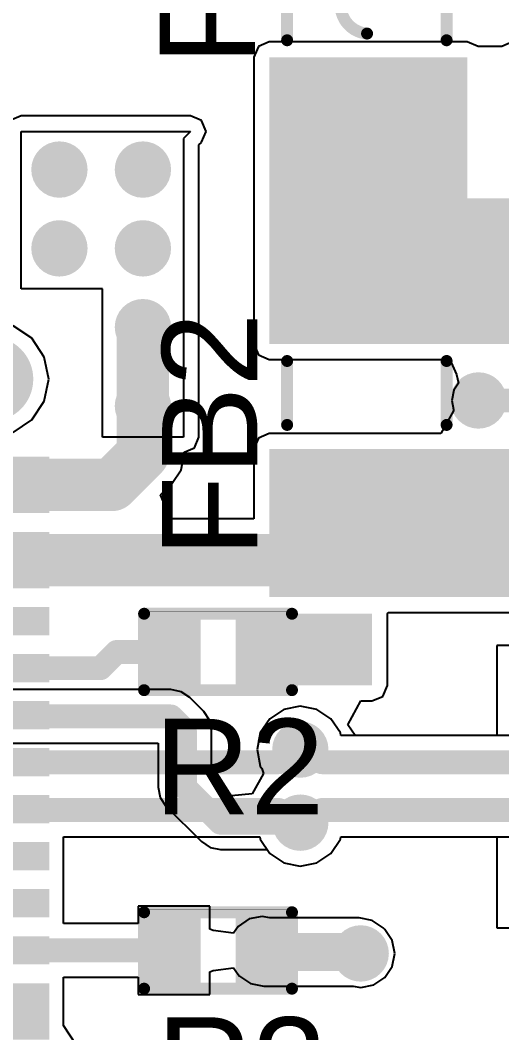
# Model space of a CAD drawing. Header units: millimetres. Extents: x -0.15 to 3.79, y -0.54 to 3.26.
# Drawn here: x 0.1036 to 0.3055, y 1.5125 to 1.9365 of the extents above; entities that cross this region are included whole.
import ezdxf

# ---------------------------------------------------------------- set-up
doc = ezdxf.new("R2010")
doc.units = ezdxf.units.MM
doc.header["$MEASUREMENT"] = 0
for name, color, linetype in [('BottomLayer', 5, 'Continuous'), ('BottomSolder', 6, 'Continuous'), ('MultiLayer', 9, 'Continuous'), ('PadHoleLayer', 156, 'Continuous'), ('TopLayer', 1, 'Continuous'), ('TopOverlay', 2, 'Continuous'), ('TopPaste', 8, 'Continuous'), ('TopSolder', 216, 'Continuous'), ('ViaHoleLayer', 16, 'Continuous')]:
    doc.layers.add(name, color=color, linetype=linetype)
doc.styles.add('Arial', font='arial.ttf', dxfattribs={"height": 0.2})

# ---------------------------------------------------------------- blocks, each defined once
blk = doc.blocks.new('IND_1206_30')
at = {"layer": 'TopLayer'}
for points in [[(-0.0811, 0.03583), (-0.02598, 0.03583), (-0.02598, -0.03583), (-0.0811, -0.03583)], [(0.02598, 0.03583), (0.0811, 0.03583), (0.0811, -0.03583), (0.02598, -0.03583)]]:
    blk.add_hatch(color=1, dxfattribs=at).paths.add_polyline_path(points)
at = {"layer": 'TopPaste'}
for points in [[(-0.0811, 0.03583), (-0.02598, 0.03583), (-0.02598, -0.03583), (-0.0811, -0.03583)], [(0.02598, 0.03583), (0.0811, 0.03583), (0.0811, -0.03583), (0.02598, -0.03583)]]:
    blk.add_hatch(color=8, dxfattribs=at).paths.add_polyline_path(points)
at = {"layer": 'TopSolder'}
for points in [[(-0.0811, 0.03583), (-0.02598, 0.03583), (-0.02598, -0.03583), (-0.0811, -0.03583)], [(0.02598, 0.03583), (0.0811, 0.03583), (0.0811, -0.03583), (0.02598, -0.03583)]]:
    blk.add_hatch(color=216, dxfattribs=at).paths.add_polyline_path(points)
at = {"layer": 'TopOverlay', "const_width": 0.005}
for points in [[(-0.01339, 0.03343), (0.01339, 0.03343)], [(-0.01339, -0.03343), (0.01339, -0.03343)]]:
    blk.add_lwpolyline(points, dxfattribs=at)
at = {"layer": 'TopOverlay', "const_width": 0.0025}
for points in [[(-0.01464, 0.03343, 1), (-0.01214, 0.03343, 1)], [(0.01214, 0.03343, 1), (0.01464, 0.03343, 1)], [(-0.01464, -0.03343, 1), (-0.01214, -0.03343, 1)], [(0.01214, -0.03343, 1), (0.01464, -0.03343, 1)]]:
    blk.add_lwpolyline(points, format="xyb", close=True, dxfattribs=at)
blk = doc.blocks.new('TYPE_C_31_M_12__31')
at = {"layer": 'BottomLayer'}
h = blk.add_hatch(color=5, dxfattribs=at)
edge = h.paths.add_edge_path()
edge.add_arc((-0.04429, -0.00079), 0.01772, 0, 180)
edge.add_line((-0.06201, -0.00079), (-0.06201, -0.04409))
edge.add_arc((-0.04429, -0.04409), 0.01772, 180, 360)
edge.add_line((-0.02657, -0.04409), (-0.02657, -0.00079))
h = blk.add_hatch(color=5, dxfattribs=at)
edge = h.paths.add_edge_path()
edge.add_arc((0.29626, -0.04409), 0.01772, 180, 360)
edge.add_line((0.31398, -0.04409), (0.31398, -0.00079))
edge.add_arc((0.29626, -0.00079), 0.01772, 0, 180)
edge.add_line((0.27854, -0.00079), (0.27854, -0.04409))
h = blk.add_hatch(color=5, dxfattribs=at)
edge = h.paths.add_edge_path()
edge.add_arc((-0.04429, -0.20276), 0.01772, 180, 360)
edge.add_line((-0.02657, -0.20276), (-0.02657, -0.17126))
edge.add_arc((-0.04429, -0.17126), 0.01772, 0, 180)
edge.add_line((-0.06201, -0.17126), (-0.06201, -0.20276))
h = blk.add_hatch(color=5, dxfattribs=at)
edge = h.paths.add_edge_path()
edge.add_arc((0.29626, -0.20276), 0.01772, 180, 360)
edge.add_line((0.31398, -0.20276), (0.31398, -0.17126))
edge.add_arc((0.29626, -0.17126), 0.01772, 0, 180)
edge.add_line((0.27854, -0.17126), (0.27854, -0.20276))
at = {"layer": 'BottomSolder'}
h = blk.add_hatch(color=6, dxfattribs=at)
edge = h.paths.add_edge_path()
edge.add_arc((-0.02264, -0.02244), 0.01181, 270, 450)
edge.add_line((-0.02264, -0.01063), (-0.06594, -0.01063))
edge.add_arc((-0.06594, -0.02244), 0.01181, 90, 270)
edge.add_line((-0.06594, -0.03425), (-0.02264, -0.03425))
h = blk.add_hatch(color=6, dxfattribs=at)
edge = h.paths.add_edge_path()
edge.add_arc((0.27461, -0.02244), 0.01181, 90, 270)
edge.add_line((0.27461, -0.03425), (0.31791, -0.03425))
edge.add_arc((0.31791, -0.02244), 0.01181, 270, 450)
edge.add_line((0.31791, -0.01063), (0.27461, -0.01063))
h = blk.add_hatch(color=6, dxfattribs=at)
edge = h.paths.add_edge_path()
edge.add_arc((0.0122, -0.04213), 0.0122, 0, 360)
h = blk.add_hatch(color=6, dxfattribs=at)
edge = h.paths.add_edge_path()
edge.add_arc((0.23976, -0.04213), 0.0122, 0, 360)
h = blk.add_hatch(color=6, dxfattribs=at)
edge = h.paths.add_edge_path()
edge.add_arc((-0.06004, -0.18701), 0.01181, 90, 270)
edge.add_line((-0.06004, -0.19882), (-0.02854, -0.19882))
edge.add_arc((-0.02854, -0.18701), 0.01181, 270, 450)
edge.add_line((-0.02854, -0.1752), (-0.06004, -0.1752))
h = blk.add_hatch(color=6, dxfattribs=at)
edge = h.paths.add_edge_path()
edge.add_arc((0.28051, -0.18701), 0.01181, 90, 270)
edge.add_line((0.28051, -0.19882), (0.31201, -0.19882))
edge.add_arc((0.31201, -0.18701), 0.01181, 270, 450)
edge.add_line((0.31201, -0.1752), (0.28051, -0.1752))
at = {"layer": 'MultiLayer'}
h = blk.add_hatch(color=9, dxfattribs=at)
edge = h.paths.add_edge_path()
edge.add_arc((-0.04429, -0.00079), 0.01772, 0, 180)
edge.add_line((-0.06201, -0.00079), (-0.06201, -0.04409))
edge.add_arc((-0.04429, -0.04409), 0.01772, 180, 360)
edge.add_line((-0.02657, -0.04409), (-0.02657, -0.00079))
h = blk.add_hatch(color=9, dxfattribs=at)
edge = h.paths.add_edge_path()
edge.add_arc((0.29626, -0.04409), 0.01772, 180, 360)
edge.add_line((0.31398, -0.04409), (0.31398, -0.00079))
edge.add_arc((0.29626, -0.00079), 0.01772, 0, 180)
edge.add_line((0.27854, -0.00079), (0.27854, -0.04409))
h = blk.add_hatch(color=9, dxfattribs=at)
edge = h.paths.add_edge_path()
edge.add_arc((-0.04429, -0.20276), 0.01772, 180, 360)
edge.add_line((-0.02657, -0.20276), (-0.02657, -0.17126))
edge.add_arc((-0.04429, -0.17126), 0.01772, 0, 180)
edge.add_line((-0.06201, -0.17126), (-0.06201, -0.20276))
h = blk.add_hatch(color=9, dxfattribs=at)
edge = h.paths.add_edge_path()
edge.add_arc((0.29626, -0.20276), 0.01772, 180, 360)
edge.add_line((0.31398, -0.20276), (0.31398, -0.17126))
edge.add_arc((0.29626, -0.17126), 0.01772, 0, 180)
edge.add_line((0.27854, -0.17126), (0.27854, -0.20276))
at = {"layer": 'PadHoleLayer'}
h = blk.add_hatch(color=156, dxfattribs=at)
edge = h.paths.add_edge_path()
edge.add_arc((-0.04429, -0.04409), 0.01181, 180, 360)
edge.add_line((-0.03248, -0.04409), (-0.03248, -0.00079))
edge.add_arc((-0.04429, -0.00079), 0.01181, 0, 180)
edge.add_line((-0.0561, -0.00079), (-0.0561, -0.04409))
h = blk.add_hatch(color=156, dxfattribs=at)
edge = h.paths.add_edge_path()
edge.add_arc((0.29626, -0.04409), 0.01181, 180, 360)
edge.add_line((0.30807, -0.04409), (0.30807, -0.00079))
edge.add_arc((0.29626, -0.00079), 0.01181, 0, 180)
edge.add_line((0.28445, -0.00079), (0.28445, -0.04409))
h = blk.add_hatch(color=156, dxfattribs=at)
edge = h.paths.add_edge_path()
edge.add_arc((0.0122, -0.04213), 0.0122, 0, 360)
h = blk.add_hatch(color=156, dxfattribs=at)
edge = h.paths.add_edge_path()
edge.add_arc((0.23976, -0.04213), 0.0122, 0, 360)
h = blk.add_hatch(color=156, dxfattribs=at)
edge = h.paths.add_edge_path()
edge.add_arc((-0.04429, -0.20276), 0.01181, 180, 360)
edge.add_line((-0.03248, -0.20276), (-0.03248, -0.17126))
edge.add_arc((-0.04429, -0.17126), 0.01181, 0, 180)
edge.add_line((-0.0561, -0.17126), (-0.0561, -0.20276))
h = blk.add_hatch(color=156, dxfattribs=at)
edge = h.paths.add_edge_path()
edge.add_arc((0.29626, -0.20276), 0.01181, 180, 360)
edge.add_line((0.30807, -0.20276), (0.30807, -0.17126))
edge.add_arc((0.29626, -0.17126), 0.01181, 0, 180)
edge.add_line((0.28445, -0.17126), (0.28445, -0.20276))
at = {"layer": 'TopLayer'}
for points in [[(-0.01181, 0.02362), (0.01181, 0.02362), (0.01181, -0.02362), (-0.01181, -0.02362)], [(0.01969, 0.02362), (0.04331, 0.02362), (0.04331, -0.02362), (0.01969, -0.02362)], [(0.05118, 0.02362), (0.06299, 0.02362), (0.06299, -0.02362), (0.05118, -0.02362)], [(0.07087, 0.02362), (0.08268, 0.02362), (0.08268, -0.02362), (0.07087, -0.02362)], [(0.09055, 0.02362), (0.10236, 0.02362), (0.10236, -0.02362), (0.09055, -0.02362)], [(0.11024, 0.02362), (0.12205, 0.02362), (0.12205, -0.02362), (0.11024, -0.02362)], [(0.14173, -0.02362), (0.12992, -0.02362), (0.12992, 0.02362), (0.14173, 0.02362)], [(0.16142, -0.02362), (0.14961, -0.02362), (0.14961, 0.02362), (0.16142, 0.02362)], [(0.1811, -0.02362), (0.16929, -0.02362), (0.16929, 0.02362), (0.1811, 0.02362)], [(0.20079, -0.02362), (0.18898, -0.02362), (0.18898, 0.02362), (0.20079, 0.02362)], [(0.23228, -0.02362), (0.20866, -0.02362), (0.20866, 0.02362), (0.23228, 0.02362)], [(0.24016, 0.02362), (0.26378, 0.02362), (0.26378, -0.02362), (0.24016, -0.02362)]]:
    blk.add_hatch(color=1, dxfattribs=at).paths.add_polyline_path(points)
h = blk.add_hatch(color=1, dxfattribs=at)
edge = h.paths.add_edge_path()
edge.add_arc((-0.04429, -0.00079), 0.01772, 0, 180)
edge.add_line((-0.06201, -0.00079), (-0.06201, -0.04409))
edge.add_arc((-0.04429, -0.04409), 0.01772, 180, 360)
edge.add_line((-0.02657, -0.04409), (-0.02657, -0.00079))
h = blk.add_hatch(color=1, dxfattribs=at)
edge = h.paths.add_edge_path()
edge.add_arc((0.29626, -0.04409), 0.01772, 180, 360)
edge.add_line((0.31398, -0.04409), (0.31398, -0.00079))
edge.add_arc((0.29626, -0.00079), 0.01772, 0, 180)
edge.add_line((0.27854, -0.00079), (0.27854, -0.04409))
h = blk.add_hatch(color=1, dxfattribs=at)
edge = h.paths.add_edge_path()
edge.add_arc((-0.04429, -0.20276), 0.01772, 180, 360)
edge.add_line((-0.02657, -0.20276), (-0.02657, -0.17126))
edge.add_arc((-0.04429, -0.17126), 0.01772, 0, 180)
edge.add_line((-0.06201, -0.17126), (-0.06201, -0.20276))
h = blk.add_hatch(color=1, dxfattribs=at)
edge = h.paths.add_edge_path()
edge.add_arc((0.29626, -0.20276), 0.01772, 180, 360)
edge.add_line((0.31398, -0.20276), (0.31398, -0.17126))
edge.add_arc((0.29626, -0.17126), 0.01772, 0, 180)
edge.add_line((0.27854, -0.17126), (0.27854, -0.20276))
at = {"layer": 'TopPaste'}
for points in [[(-0.01181, 0.02362), (0.01181, 0.02362), (0.01181, -0.02362), (-0.01181, -0.02362)], [(0.01969, 0.02362), (0.04331, 0.02362), (0.04331, -0.02362), (0.01969, -0.02362)], [(0.05118, 0.02362), (0.06299, 0.02362), (0.06299, -0.02362), (0.05118, -0.02362)], [(0.07087, 0.02362), (0.08268, 0.02362), (0.08268, -0.02362), (0.07087, -0.02362)], [(0.09055, 0.02362), (0.10236, 0.02362), (0.10236, -0.02362), (0.09055, -0.02362)], [(0.11024, 0.02362), (0.12205, 0.02362), (0.12205, -0.02362), (0.11024, -0.02362)], [(0.14173, -0.02362), (0.12992, -0.02362), (0.12992, 0.02362), (0.14173, 0.02362)], [(0.16142, -0.02362), (0.14961, -0.02362), (0.14961, 0.02362), (0.16142, 0.02362)], [(0.1811, -0.02362), (0.16929, -0.02362), (0.16929, 0.02362), (0.1811, 0.02362)], [(0.20079, -0.02362), (0.18898, -0.02362), (0.18898, 0.02362), (0.20079, 0.02362)], [(0.23228, -0.02362), (0.20866, -0.02362), (0.20866, 0.02362), (0.23228, 0.02362)], [(0.24016, 0.02362), (0.26378, 0.02362), (0.26378, -0.02362), (0.24016, -0.02362)]]:
    blk.add_hatch(color=8, dxfattribs=at).paths.add_polyline_path(points)
at = {"layer": 'TopSolder'}
for points in [[(-0.01181, 0.02362), (0.01181, 0.02362), (0.01181, -0.02362), (-0.01181, -0.02362)], [(0.01969, 0.02362), (0.04331, 0.02362), (0.04331, -0.02362), (0.01969, -0.02362)], [(0.05118, 0.02362), (0.06299, 0.02362), (0.06299, -0.02362), (0.05118, -0.02362)], [(0.07087, 0.02362), (0.08268, 0.02362), (0.08268, -0.02362), (0.07087, -0.02362)], [(0.09055, 0.02362), (0.10236, 0.02362), (0.10236, -0.02362), (0.09055, -0.02362)], [(0.11024, 0.02362), (0.12205, 0.02362), (0.12205, -0.02362), (0.11024, -0.02362)], [(0.14173, -0.02362), (0.12992, -0.02362), (0.12992, 0.02362), (0.14173, 0.02362)], [(0.16142, -0.02362), (0.14961, -0.02362), (0.14961, 0.02362), (0.16142, 0.02362)], [(0.1811, -0.02362), (0.16929, -0.02362), (0.16929, 0.02362), (0.1811, 0.02362)], [(0.20079, -0.02362), (0.18898, -0.02362), (0.18898, 0.02362), (0.20079, 0.02362)], [(0.23228, -0.02362), (0.20866, -0.02362), (0.20866, 0.02362), (0.23228, 0.02362)], [(0.24016, 0.02362), (0.26378, 0.02362), (0.26378, -0.02362), (0.24016, -0.02362)]]:
    blk.add_hatch(color=216, dxfattribs=at).paths.add_polyline_path(points)
h = blk.add_hatch(color=216, dxfattribs=at)
edge = h.paths.add_edge_path()
edge.add_arc((-0.02264, -0.02244), 0.01181, 270, 450)
edge.add_line((-0.02264, -0.01063), (-0.06594, -0.01063))
edge.add_arc((-0.06594, -0.02244), 0.01181, 90, 270)
edge.add_line((-0.06594, -0.03425), (-0.02264, -0.03425))
h = blk.add_hatch(color=216, dxfattribs=at)
edge = h.paths.add_edge_path()
edge.add_arc((0.27461, -0.02244), 0.01181, 90, 270)
edge.add_line((0.27461, -0.03425), (0.31791, -0.03425))
edge.add_arc((0.31791, -0.02244), 0.01181, 270, 450)
edge.add_line((0.31791, -0.01063), (0.27461, -0.01063))
h = blk.add_hatch(color=216, dxfattribs=at)
edge = h.paths.add_edge_path()
edge.add_arc((0.0122, -0.04213), 0.0122, 0, 360)
h = blk.add_hatch(color=216, dxfattribs=at)
edge = h.paths.add_edge_path()
edge.add_arc((0.23976, -0.04213), 0.0122, 0, 360)
h = blk.add_hatch(color=216, dxfattribs=at)
edge = h.paths.add_edge_path()
edge.add_arc((-0.06004, -0.18701), 0.01181, 90, 270)
edge.add_line((-0.06004, -0.19882), (-0.02854, -0.19882))
edge.add_arc((-0.02854, -0.18701), 0.01181, 270, 450)
edge.add_line((-0.02854, -0.1752), (-0.06004, -0.1752))
h = blk.add_hatch(color=216, dxfattribs=at)
edge = h.paths.add_edge_path()
edge.add_arc((0.28051, -0.18701), 0.01181, 90, 270)
edge.add_line((0.28051, -0.19882), (0.31201, -0.19882))
edge.add_arc((0.31201, -0.18701), 0.01181, 270, 450)
edge.add_line((0.31201, -0.1752), (0.28051, -0.1752))
at = {"layer": 'TopOverlay'}
for points, const_width in [([(-0.049, -0.14), (-0.049, -0.076)], 0.005), ([(0.30097, -0.14), (0.30097, -0.076)], 0.005), ([(0.121, -0.207), (0.121, -0.197)], 0.01), ([(0.121, -0.219), (0.109, -0.207)], 0.01), ([(0.133, -0.207), (0.109, -0.207)], 0.01), ([(0.121, -0.219), (0.133, -0.207)], 0.01), ([(0.30297, -0.23402), (-0.051, -0.23402)], 0.005)]:
    blk.add_lwpolyline(points, dxfattribs=dict(at, const_width=const_width))
for points, const_width in [([(-0.05025, -0.076, 1), (-0.04775, -0.076, 1)], 0.0025), ([(0.29972, -0.076, 1), (0.30222, -0.076, 1)], 0.0025), ([(-0.05025, -0.14, 1), (-0.04775, -0.14, 1)], 0.0025), ([(0.29972, -0.14, 1), (0.30222, -0.14, 1)], 0.0025), ([(0.1185, -0.197, 1), (0.1235, -0.197, 1)], 0.005), ([(0.1065, -0.207, 1), (0.1115, -0.207, 1)], 0.005), ([(0.1065, -0.207, 1), (0.1115, -0.207, 1)], 0.005), ([(0.1185, -0.207, 1), (0.1235, -0.207, 1)], 0.005), ([(0.1305, -0.207, 1), (0.1355, -0.207, 1)], 0.005), ([(0.1305, -0.207, 1), (0.1355, -0.207, 1)], 0.005), ([(0.1185, -0.219, 1), (0.1235, -0.219, 1)], 0.005), ([(0.1185, -0.219, 1), (0.1235, -0.219, 1)], 0.005), ([(-0.05225, -0.23402, 1), (-0.04975, -0.23402, 1)], 0.0025), ([(0.30172, -0.23402, 1), (0.30422, -0.23402, 1)], 0.0025)]:
    blk.add_lwpolyline(points, format="xyb", close=True, dxfattribs=dict(at, const_width=const_width))
blk.add_text('Board Edge', height=0.03, dxfattribs=at).set_placement((-0.01904, -0.18212))
blk = doc.blocks.new('R___0402_46')
at = {"layer": 'TopLayer'}
for points in [[(-0.0275, -0.0125), (-0.0275, 0.0125), (-0.0095, 0.0125), (-0.0095, -0.0125)], [(0.0095, -0.0125), (0.0095, 0.0125), (0.0275, 0.0125), (0.0275, -0.0125)]]:
    blk.add_hatch(color=1, dxfattribs=at).paths.add_polyline_path(points)
at = {"layer": 'TopPaste'}
for points in [[(-0.0275, -0.0125), (-0.0275, 0.0125), (-0.0095, 0.0125), (-0.0095, -0.0125)], [(0.0095, -0.0125), (0.0095, 0.0125), (0.0275, 0.0125), (0.0275, -0.0125)]]:
    blk.add_hatch(color=8, dxfattribs=at).paths.add_polyline_path(points)
at = {"layer": 'TopSolder'}
for points in [[(-0.02967, -0.01467), (-0.02967, 0.01467), (-0.00733, 0.01467), (-0.00733, -0.01467)], [(0.00733, -0.01467), (0.00733, 0.01467), (0.02967, 0.01467), (0.02967, -0.01467)]]:
    blk.add_hatch(color=216, dxfattribs=at).paths.add_polyline_path(points)
at = {"layer": 'TopOverlay'}
for points, const_width in [([(-0.031, 0.016), (-0.031, -0.016)], 0.005), ([(0.031, 0.016), (-0.031, 0.016)], 0.005), ([(0.031, 0.016), (0.031, -0.016)], 0.005), ([(0.031, -0.016), (-0.031, -0.016)], 0.005), ([(0.032, -0.017), (-0.032, -0.017)], 0.000127)]:
    blk.add_lwpolyline(points, dxfattribs=dict(at, const_width=const_width))
for points, const_width in [([(-0.03225, 0.016, 1), (-0.02975, 0.016, 1)], 0.0025), ([(-0.03225, 0.016, 1), (-0.02975, 0.016, 1)], 0.0025), ([(0.02975, 0.016, 1), (0.03225, 0.016, 1)], 0.0025), ([(0.02975, 0.016, 1), (0.03225, 0.016, 1)], 0.0025), ([(-0.03225, -0.016, 1), (-0.02975, -0.016, 1)], 0.0025), ([(-0.03225, -0.016, 1), (-0.02975, -0.016, 1)], 0.0025), ([(-0.03203, -0.017, 1), (-0.03197, -0.017, 1)], 0.0000635), ([(0.02975, -0.016, 1), (0.03225, -0.016, 1)], 0.0025), ([(0.02975, -0.016, 1), (0.03225, -0.016, 1)], 0.0025), ([(0.03197, -0.017, 1), (0.03203, -0.017, 1)], 0.0000635)]:
    blk.add_lwpolyline(points, format="xyb", close=True, dxfattribs=dict(at, const_width=const_width))
blk = doc.blocks.new('R___0402_47')
at = {"layer": 'TopLayer'}
for points in [[(-0.0275, -0.0125), (-0.0275, 0.0125), (-0.0095, 0.0125), (-0.0095, -0.0125)], [(0.0095, -0.0125), (0.0095, 0.0125), (0.0275, 0.0125), (0.0275, -0.0125)]]:
    blk.add_hatch(color=1, dxfattribs=at).paths.add_polyline_path(points)
at = {"layer": 'TopPaste'}
for points in [[(-0.0275, -0.0125), (-0.0275, 0.0125), (-0.0095, 0.0125), (-0.0095, -0.0125)], [(0.0095, -0.0125), (0.0095, 0.0125), (0.0275, 0.0125), (0.0275, -0.0125)]]:
    blk.add_hatch(color=8, dxfattribs=at).paths.add_polyline_path(points)
at = {"layer": 'TopSolder'}
for points in [[(-0.02967, -0.01467), (-0.02967, 0.01467), (-0.00733, 0.01467), (-0.00733, -0.01467)], [(0.00733, -0.01467), (0.00733, 0.01467), (0.02967, 0.01467), (0.02967, -0.01467)]]:
    blk.add_hatch(color=216, dxfattribs=at).paths.add_polyline_path(points)
at = {"layer": 'TopOverlay'}
for points, const_width in [([(0.031, 0.016), (-0.031, 0.016)], 0.005), ([(-0.031, 0.016), (-0.031, -0.016)], 0.005), ([(0.031, 0.016), (0.031, -0.016)], 0.005), ([(0.031, -0.016), (-0.031, -0.016)], 0.005), ([(0.032, -0.017), (-0.032, -0.017)], 0.000127)]:
    blk.add_lwpolyline(points, dxfattribs=dict(at, const_width=const_width))
for points, const_width in [([(-0.03225, 0.016, 1), (-0.02975, 0.016, 1)], 0.0025), ([(-0.03225, 0.016, 1), (-0.02975, 0.016, 1)], 0.0025), ([(0.02975, 0.016, 1), (0.03225, 0.016, 1)], 0.0025), ([(0.02975, 0.016, 1), (0.03225, 0.016, 1)], 0.0025), ([(-0.03225, -0.016, 1), (-0.02975, -0.016, 1)], 0.0025), ([(-0.03225, -0.016, 1), (-0.02975, -0.016, 1)], 0.0025), ([(-0.03203, -0.017, 1), (-0.03197, -0.017, 1)], 0.0000635), ([(0.02975, -0.016, 1), (0.03225, -0.016, 1)], 0.0025), ([(0.02975, -0.016, 1), (0.03225, -0.016, 1)], 0.0025), ([(0.03197, -0.017, 1), (0.03203, -0.017, 1)], 0.0000635)]:
    blk.add_lwpolyline(points, format="xyb", close=True, dxfattribs=dict(at, const_width=const_width))
blk = doc.blocks.new('F____1206__3216_M_______153')
at = {"layer": 'TopLayer'}
for points in [[(-0.08102, 0.03583), (-0.03929, 0.03583), (-0.03929, -0.03583), (-0.08102, -0.03583)], [(0.03929, 0.03583), (0.08102, 0.03583), (0.08102, -0.03583), (0.03929, -0.03583)]]:
    blk.add_hatch(color=1, dxfattribs=at).paths.add_polyline_path(points)
at = {"layer": 'TopPaste'}
for points in [[(-0.08102, 0.03583), (-0.03929, 0.03583), (-0.03929, -0.03583), (-0.08102, -0.03583)], [(0.03929, 0.03583), (0.08102, 0.03583), (0.08102, -0.03583), (0.03929, -0.03583)]]:
    blk.add_hatch(color=8, dxfattribs=at).paths.add_polyline_path(points)
at = {"layer": 'TopSolder'}
for points in [[(-0.08102, 0.03583), (-0.03929, 0.03583), (-0.03929, -0.03583), (-0.08102, -0.03583)], [(0.03929, 0.03583), (0.08102, 0.03583), (0.08102, -0.03583), (0.03929, -0.03583)]]:
    blk.add_hatch(color=216, dxfattribs=at).paths.add_polyline_path(points)
at = {"layer": 'TopOverlay', "const_width": 0.005}
for points in [[(-0.02677, 0.03343), (0.02677, 0.03343)], [(-0.02677, -0.03343), (0.02677, -0.03343)]]:
    blk.add_lwpolyline(points, dxfattribs=at)
at = {"layer": 'TopOverlay', "const_width": 0.0025}
for points in [[(-0.02802, 0.03343, 1), (-0.02552, 0.03343, 1)], [(0.02552, 0.03343, 1), (0.02802, 0.03343, 1)], [(-0.02521, -0.00008, 1), (-0.02271, -0.00008, 1)], [(-0.00125, -0.001, 1), (0.00125, -0.001, 1)], [(-0.00125, -0.001, 1), (0.00125, -0.001, 1)], [(0.02275, -0.001, 1), (0.02525, -0.001, 1)], [(-0.02802, -0.03343, 1), (-0.02552, -0.03343, 1)], [(0.02552, -0.03343, 1), (0.02802, -0.03343, 1)]]:
    blk.add_lwpolyline(points, format="xyb", close=True, dxfattribs=at)
at = {"layer": 'TopOverlay', "const_width": 0.005}
for points in [[(-0.02396, -0.00008, -0.962331), (0, -0.001)], [(0.024, -0.001, -1), (0, -0.001)]]:
    blk.add_lwpolyline(points, format="xyb", dxfattribs=at)

msp = doc.modelspace()

# ---------------------------------------------------------------- hatches: boundary and pattern name
at = {"layer": 'BottomLayer'}
h = msp.add_hatch(color=5, dxfattribs=at)
edge = h.paths.add_edge_path()
edge.add_arc((0.12, 1.874), 0.01181, 0, 360)
h = msp.add_hatch(color=5, dxfattribs=at)
edge = h.paths.add_edge_path()
edge.add_arc((0.155, 1.874), 0.01181, 0, 360)
h = msp.add_hatch(color=5, dxfattribs=at)
edge = h.paths.add_edge_path()
edge.add_arc((0.12, 1.841), 0.01181, 0, 360)
h = msp.add_hatch(color=5, dxfattribs=at)
edge = h.paths.add_edge_path()
edge.add_arc((0.155, 1.841), 0.01181, 0, 360)
h = msp.add_hatch(color=5, dxfattribs=at)
edge = h.paths.add_edge_path()
edge.add_arc((0.155, 1.808), 0.01181, 0, 360)
h = msp.add_hatch(color=5, dxfattribs=at)
edge = h.paths.add_edge_path()
edge.add_arc((0.155, 1.775), 0.01181, 0, 360)
h = msp.add_hatch(color=5, dxfattribs=at)
edge = h.paths.add_edge_path()
edge.add_arc((0.29569, 1.77731), 0.01181, 0, 360)
h = msp.add_hatch(color=5, dxfattribs=at)
edge = h.paths.add_edge_path()
edge.add_arc((0.235, 1.673), 0.01181, 0, 360)
h = msp.add_hatch(color=5, dxfattribs=at)
edge = h.paths.add_edge_path()
edge.add_arc((0.221, 1.63113), 0.01181, 0, 360)
h = msp.add_hatch(color=5, dxfattribs=at)
edge = h.paths.add_edge_path()
edge.add_arc((0.221, 1.60051), 0.01181, 0, 360)
h = msp.add_hatch(color=5, dxfattribs=at)
edge = h.paths.add_edge_path()
edge.add_arc((0.24631, 1.54575), 0.01181, 0, 360)
at = {"layer": 'BottomSolder'}
h = msp.add_hatch(color=6, dxfattribs=at)
edge = h.paths.add_edge_path()
edge.add_arc((0.12, 1.874), 0.00591, 0, 360)
h = msp.add_hatch(color=6, dxfattribs=at)
edge = h.paths.add_edge_path()
edge.add_arc((0.155, 1.874), 0.00591, 0, 360)
h = msp.add_hatch(color=6, dxfattribs=at)
edge = h.paths.add_edge_path()
edge.add_arc((0.12, 1.841), 0.00591, 0, 360)
h = msp.add_hatch(color=6, dxfattribs=at)
edge = h.paths.add_edge_path()
edge.add_arc((0.155, 1.841), 0.00591, 0, 360)
h = msp.add_hatch(color=6, dxfattribs=at)
edge = h.paths.add_edge_path()
edge.add_arc((0.155, 1.808), 0.00591, 0, 360)
h = msp.add_hatch(color=6, dxfattribs=at)
edge = h.paths.add_edge_path()
edge.add_arc((0.155, 1.775), 0.00591, 0, 360)
h = msp.add_hatch(color=6, dxfattribs=at)
edge = h.paths.add_edge_path()
edge.add_arc((0.29569, 1.77731), 0.00591, 0, 360)
h = msp.add_hatch(color=6, dxfattribs=at)
edge = h.paths.add_edge_path()
edge.add_arc((0.235, 1.673), 0.00591, 0, 360)
h = msp.add_hatch(color=6, dxfattribs=at)
edge = h.paths.add_edge_path()
edge.add_arc((0.221, 1.63113), 0.00591, 0, 360)
h = msp.add_hatch(color=6, dxfattribs=at)
edge = h.paths.add_edge_path()
edge.add_arc((0.221, 1.60051), 0.00591, 0, 360)
h = msp.add_hatch(color=6, dxfattribs=at)
edge = h.paths.add_edge_path()
edge.add_arc((0.24631, 1.54575), 0.00591, 0, 360)
at = {"layer": 'TopLayer'}
for points in [[(0.208, 1.83399), (0.291, 1.83399), (0.291, 1.921), (0.208, 1.921)], [(0.208, 1.801), (0.337, 1.801), (0.337, 1.862), (0.208, 1.862)], [(0.208, 1.695), (0.392, 1.695), (0.392, 1.757), (0.208, 1.757)], [(0.195, 1.658), (0.251, 1.658), (0.251, 1.688), (0.195, 1.688)]]:
    msp.add_hatch(color=1, dxfattribs=at).paths.add_polyline_path(points)
h = msp.add_hatch(color=1, dxfattribs=at)
edge = h.paths.add_edge_path()
edge.add_arc((0.12, 1.874), 0.01181, 0, 360)
h = msp.add_hatch(color=1, dxfattribs=at)
edge = h.paths.add_edge_path()
edge.add_arc((0.155, 1.874), 0.01181, 0, 360)
h = msp.add_hatch(color=1, dxfattribs=at)
edge = h.paths.add_edge_path()
edge.add_arc((0.12, 1.841), 0.01181, 0, 360)
h = msp.add_hatch(color=1, dxfattribs=at)
edge = h.paths.add_edge_path()
edge.add_arc((0.155, 1.841), 0.01181, 0, 360)
h = msp.add_hatch(color=1, dxfattribs=at)
edge = h.paths.add_edge_path()
edge.add_arc((0.155, 1.808), 0.01181, 0, 360)
h = msp.add_hatch(color=1, dxfattribs=at)
edge = h.paths.add_edge_path()
edge.add_arc((0.155, 1.775), 0.01181, 0, 360)
h = msp.add_hatch(color=1, dxfattribs=at)
edge = h.paths.add_edge_path()
edge.add_arc((0.29569, 1.77731), 0.01181, 0, 360)
h = msp.add_hatch(color=1, dxfattribs=at)
edge = h.paths.add_edge_path()
edge.add_arc((0.235, 1.673), 0.01181, 0, 360)
h = msp.add_hatch(color=1, dxfattribs=at)
edge = h.paths.add_edge_path()
edge.add_arc((0.221, 1.63113), 0.01181, 0, 360)
h = msp.add_hatch(color=1, dxfattribs=at)
edge = h.paths.add_edge_path()
edge.add_arc((0.221, 1.60051), 0.01181, 0, 360)
h = msp.add_hatch(color=1, dxfattribs=at)
edge = h.paths.add_edge_path()
edge.add_arc((0.24631, 1.54575), 0.01181, 0, 360)
at = {"layer": 'TopSolder'}
h = msp.add_hatch(color=216, dxfattribs=at)
edge = h.paths.add_edge_path()
edge.add_arc((0.12, 1.874), 0.00591, 0, 360)
h = msp.add_hatch(color=216, dxfattribs=at)
edge = h.paths.add_edge_path()
edge.add_arc((0.155, 1.874), 0.00591, 0, 360)
h = msp.add_hatch(color=216, dxfattribs=at)
edge = h.paths.add_edge_path()
edge.add_arc((0.12, 1.841), 0.00591, 0, 360)
h = msp.add_hatch(color=216, dxfattribs=at)
edge = h.paths.add_edge_path()
edge.add_arc((0.155, 1.841), 0.00591, 0, 360)
h = msp.add_hatch(color=216, dxfattribs=at)
edge = h.paths.add_edge_path()
edge.add_arc((0.155, 1.808), 0.00591, 0, 360)
h = msp.add_hatch(color=216, dxfattribs=at)
edge = h.paths.add_edge_path()
edge.add_arc((0.155, 1.775), 0.00591, 0, 360)
h = msp.add_hatch(color=216, dxfattribs=at)
edge = h.paths.add_edge_path()
edge.add_arc((0.29569, 1.77731), 0.00591, 0, 360)
h = msp.add_hatch(color=216, dxfattribs=at)
edge = h.paths.add_edge_path()
edge.add_arc((0.235, 1.673), 0.00591, 0, 360)
h = msp.add_hatch(color=216, dxfattribs=at)
edge = h.paths.add_edge_path()
edge.add_arc((0.221, 1.63113), 0.00591, 0, 360)
h = msp.add_hatch(color=216, dxfattribs=at)
edge = h.paths.add_edge_path()
edge.add_arc((0.221, 1.60051), 0.00591, 0, 360)
h = msp.add_hatch(color=216, dxfattribs=at)
edge = h.paths.add_edge_path()
edge.add_arc((0.24631, 1.54575), 0.00591, 0, 360)
at = {"layer": 'ViaHoleLayer'}
h = msp.add_hatch(color=16, dxfattribs=at)
edge = h.paths.add_edge_path()
edge.add_arc((0.12, 1.874), 0.00591, 0, 360)
h = msp.add_hatch(color=16, dxfattribs=at)
edge = h.paths.add_edge_path()
edge.add_arc((0.155, 1.874), 0.00591, 0, 360)
h = msp.add_hatch(color=16, dxfattribs=at)
edge = h.paths.add_edge_path()
edge.add_arc((0.12, 1.841), 0.00591, 0, 360)
h = msp.add_hatch(color=16, dxfattribs=at)
edge = h.paths.add_edge_path()
edge.add_arc((0.155, 1.841), 0.00591, 0, 360)
h = msp.add_hatch(color=16, dxfattribs=at)
edge = h.paths.add_edge_path()
edge.add_arc((0.155, 1.808), 0.00591, 0, 360)
h = msp.add_hatch(color=16, dxfattribs=at)
edge = h.paths.add_edge_path()
edge.add_arc((0.155, 1.775), 0.00591, 0, 360)
h = msp.add_hatch(color=16, dxfattribs=at)
edge = h.paths.add_edge_path()
edge.add_arc((0.29569, 1.77731), 0.00591, 0, 360)
h = msp.add_hatch(color=16, dxfattribs=at)
edge = h.paths.add_edge_path()
edge.add_arc((0.235, 1.673), 0.00591, 0, 360)
h = msp.add_hatch(color=16, dxfattribs=at)
edge = h.paths.add_edge_path()
edge.add_arc((0.221, 1.63113), 0.00591, 0, 360)
h = msp.add_hatch(color=16, dxfattribs=at)
edge = h.paths.add_edge_path()
edge.add_arc((0.221, 1.60051), 0.00591, 0, 360)
h = msp.add_hatch(color=16, dxfattribs=at)
edge = h.paths.add_edge_path()
edge.add_arc((0.24631, 1.54575), 0.00591, 0, 360)

# ---------------------------------------------------------------- linework, layer by layer
at = {"layer": 'BottomLayer'}
for p, q in [((0.10842, 1.80335), (0.10058, 1.80859)), ((0.11367, 1.79551), (0.10842, 1.80335)), ((0.11551, 1.78625), (0.11367, 1.79551)), ((0.11367, 1.777), (0.11551, 1.78625)), ((0.10842, 1.76915), (0.11367, 1.777)), ((0.10058, 1.76391), (0.10842, 1.76915)), ((0.16675, 1.65622), (0.0542, 1.65622)), ((0.17104, 1.65536), (0.16675, 1.65622)), ((0.16675, 1.65622), (0.16675, 1.65622)), ((0.17468, 1.65293), (0.17104, 1.65536)), ((0.18054, 1.64707), (0.17468, 1.65293)), ((0.18297, 1.64343), (0.18054, 1.64707)), ((0.18054, 1.64707), (0.18054, 1.64707)), ((0.21405, 1.64791), (0.20816, 1.64397)), ((0.221, 1.64929), (0.21405, 1.64791)), ((0.22795, 1.64791), (0.221, 1.64929)), ((0.23384, 1.64397), (0.22795, 1.64791)), ((0.18382, 1.63914), (0.18297, 1.64343)), ((0.20816, 1.64397), (0.20422, 1.63808)), ((0.23778, 1.63808), (0.23384, 1.64397)), ((0.18382, 1.62004), (0.18382, 1.63914)), ((0.20422, 1.63808), (0.20284, 1.63113)), ((0.23799, 1.63703), (0.23778, 1.63808)), ((0.34117, 1.63703), (0.23799, 1.63703)), ((0.0536, 1.63378), (0.16139, 1.63378)), ((0.16139, 1.63378), (0.16139, 1.61539)), ((0.20284, 1.63113), (0.20422, 1.62418)), ((0.20422, 1.62418), (0.20489, 1.62319)), ((0.19211, 1.61175), (0.18382, 1.62004)), ((0.20557, 1.62112), (0.20077, 1.61254)), ((0.20489, 1.62319), (0.20557, 1.62112)), ((0.16139, 1.61539), (0.16139, 1.61539)), ((0.16139, 1.61539), (0.16224, 1.6111)), ((0.20077, 1.61254), (0.19211, 1.61175)), ((0.16224, 1.6111), (0.16468, 1.60746)), ((0.16468, 1.60746), (0.17956, 1.59258)), ((0.23778, 1.59356), (0.23799, 1.5946)), ((0.23799, 1.5946), (0.3541, 1.5946)), ((0.17956, 1.59258), (0.17956, 1.59258)), ((0.17956, 1.59258), (0.1832, 1.59015)), ((0.1832, 1.59015), (0.18749, 1.58929)), ((0.23384, 1.58767), (0.23778, 1.59356)), ((0.18749, 1.58929), (0.18749, 1.58929)), ((0.18749, 1.58929), (0.20707, 1.58929)), ((0.20707, 1.58929), (0.20816, 1.58767)), ((0.20816, 1.58767), (0.21405, 1.58373)), ((0.22795, 1.58373), (0.23384, 1.58767)), ((0.21405, 1.58373), (0.221, 1.58235)), ((0.221, 1.58235), (0.22795, 1.58373))]:
    msp.add_line(p, q, dxfattribs=at)
at = {"layer": 'BottomLayer', "const_width": 0.01}
for points in [[(0.03997, 1.645), (0.16675, 1.645)], [(0.16675, 1.645), (0.17261, 1.63914)], [(0.17261, 1.61539), (0.17261, 1.63914)], [(0.221, 1.63113), (0.22469, 1.63113)], [(0.22469, 1.63113), (0.23, 1.62582)], [(0.23, 1.62582), (0.34582, 1.62582)], [(0.17261, 1.61539), (0.18749, 1.60051)], [(0.22469, 1.60051), (0.23, 1.60582)], [(0.23, 1.60582), (0.3541, 1.60582)], [(0.18749, 1.60051), (0.221, 1.60051)], [(0.221, 1.60051), (0.22469, 1.60051)]]:
    msp.add_lwpolyline(points, dxfattribs=at)
at = {"layer": 'BottomLayer', "const_width": 0.005}
for points in [[(0.16425, 1.645, 1), (0.16925, 1.645, 1)], [(0.16425, 1.645, 1), (0.16925, 1.645, 1)], [(0.17011, 1.63914, 1), (0.17511, 1.63914, 1)], [(0.17011, 1.63914, 1), (0.17511, 1.63914, 1)], [(0.2185, 1.63113, 1), (0.2235, 1.63113, 1)], [(0.22219, 1.63113, 1), (0.22719, 1.63113, 1)], [(0.22219, 1.63113, 1), (0.22719, 1.63113, 1)], [(0.2275, 1.62582, 1), (0.2325, 1.62582, 1)], [(0.2275, 1.62582, 1), (0.2325, 1.62582, 1)], [(0.17011, 1.61539, 1), (0.17511, 1.61539, 1)], [(0.17011, 1.61539, 1), (0.17511, 1.61539, 1)], [(0.2275, 1.60582, 1), (0.2325, 1.60582, 1)], [(0.2275, 1.60582, 1), (0.2325, 1.60582, 1)], [(0.18499, 1.60051, 1), (0.18999, 1.60051, 1)], [(0.18499, 1.60051, 1), (0.18999, 1.60051, 1)], [(0.2185, 1.60051, 1), (0.2235, 1.60051, 1)], [(0.2185, 1.60051, 1), (0.2235, 1.60051, 1)], [(0.22219, 1.60051, 1), (0.22719, 1.60051, 1)], [(0.22219, 1.60051, 1), (0.22719, 1.60051, 1)]]:
    msp.add_lwpolyline(points, format="xyb", close=True, dxfattribs=at)
at = {"layer": 'TopLayer'}
for p, q in [((0.20341, 1.92559), (0.20151, 1.921)), ((0.208, 1.92749), (0.20341, 1.92559)), ((0.291, 1.92749), (0.208, 1.92749)), ((0.29559, 1.92559), (0.291, 1.92749)), ((0.30541, 1.92559), (0.29559, 1.92559)), ((0.31, 1.92749), (0.30541, 1.92559)), ((0.20151, 1.921), (0.20151, 1.862)), ((0.104, 1.89649), (0.09941, 1.89459)), ((0.16923, 1.89649), (0.104, 1.89649)), ((0.17492, 1.89649), (0.16923, 1.89649)), ((0.175, 1.89649), (0.17492, 1.89649)), ((0.17492, 1.89649), (0.17492, 1.89649)), ((0.17862, 1.895), (0.175, 1.89649)), ((0.175, 1.89649), (0.175, 1.89649)), ((0.17959, 1.89459), (0.17862, 1.895)), ((0.17862, 1.895), (0.17862, 1.895)), ((0.18149, 1.89), (0.17959, 1.89459)), ((0.17959, 1.89459), (0.17959, 1.89459)), ((0.104, 1.89), (0.175, 1.89)), ((0.104, 1.824), (0.104, 1.89)), ((0.175, 1.89), (0.172, 1.887)), ((0.172, 1.887), (0.172, 1.762)), ((0.17959, 1.88541), (0.18149, 1.89)), ((0.18149, 1.89), (0.18149, 1.89)), ((0.17849, 1.88431), (0.17954, 1.88535)), ((0.17849, 1.762), (0.17849, 1.88431)), ((0.17954, 1.88535), (0.17959, 1.88541)), ((0.17959, 1.88541), (0.17959, 1.88541)), ((0.20151, 1.862), (0.20151, 1.83399)), ((0.20151, 1.83399), (0.20151, 1.801)), ((0.138, 1.824), (0.104, 1.824)), ((0.138, 1.762), (0.138, 1.824)), ((0.20151, 1.801), (0.20341, 1.79641)), ((0.20341, 1.79641), (0.208, 1.79451)), ((0.208, 1.79451), (0.28362, 1.79451)), ((0.28362, 1.79451), (0.28642, 1.78825)), ((0.28642, 1.78825), (0.28727, 1.78451)), ((0.28533, 1.7816), (0.28447, 1.77731)), ((0.28727, 1.78451), (0.28533, 1.7816)), ((0.28447, 1.77731), (0.28523, 1.77349)), ((0.28527, 1.77292), (0.27994, 1.76349)), ((0.28523, 1.77349), (0.28527, 1.77292)), ((0.172, 1.762), (0.138, 1.762)), ((0.17659, 1.75741), (0.17849, 1.762)), ((0.20341, 1.76159), (0.20151, 1.757)), ((0.208, 1.76349), (0.20341, 1.76159)), ((0.27994, 1.76349), (0.208, 1.76349)), ((0.17233, 1.75564), (0.17659, 1.75741)), ((0.17233, 1.75487), (0.17233, 1.75564)), ((0.20151, 1.757), (0.20151, 1.7278)), ((0.17101, 1.74823), (0.17233, 1.75487)), ((0.16726, 1.74261), (0.17101, 1.74823)), ((0.16244, 1.7378), (0.16726, 1.74261)), ((0.16658, 1.7278), (0.16244, 1.7378)), ((0.20151, 1.7278), (0.16658, 1.7278)), ((0.25749, 1.688), (0.25783, 1.68851)), ((0.25749, 1.658), (0.25749, 1.688)), ((0.25783, 1.68851), (0.38651, 1.68851)), ((0.37056, 1.67475), (0.30344, 1.67475)), ((0.30344, 1.67475), (0.30344, 1.63703)), ((0.25559, 1.65341), (0.25749, 1.658)), ((0.24098, 1.64151), (0.24634, 1.65151)), ((0.24634, 1.65151), (0.251, 1.65151)), ((0.251, 1.65151), (0.25559, 1.65341)), ((0.24394, 1.63703), (0.24098, 1.64151)), ((0.30344, 1.63703), (0.24394, 1.63703)), ((0.12173, 1.55825), (0.12173, 1.5946)), ((0.12173, 1.5946), (0.20401, 1.5946)), ((0.20401, 1.5946), (0.20422, 1.59356)), ((0.23778, 1.59356), (0.23799, 1.5946)), ((0.23799, 1.5946), (0.30344, 1.5946)), ((0.30344, 1.5946), (0.30344, 1.55645)), ((0.20422, 1.59356), (0.20816, 1.58767)), ((0.23384, 1.58767), (0.23778, 1.59356)), ((0.20816, 1.58767), (0.21405, 1.58373)), ((0.22795, 1.58373), (0.23384, 1.58767)), ((0.21405, 1.58373), (0.221, 1.58235)), ((0.221, 1.58235), (0.22795, 1.58373)), ((0.183, 1.5655), (0.153, 1.5655)), ((0.153, 1.5655), (0.153, 1.55825)), ((0.183, 1.5559), (0.183, 1.5655)), ((0.205, 1.56127), (0.19954, 1.56019)), ((0.20815, 1.56065), (0.205, 1.56127)), ((0.24568, 1.56065), (0.20815, 1.56065)), ((0.25115, 1.55956), (0.24568, 1.56065)), ((0.24568, 1.56065), (0.24568, 1.56065)), ((0.153, 1.55825), (0.12173, 1.55825)), ((0.19491, 1.55709), (0.193, 1.55424)), ((0.19954, 1.56019), (0.19491, 1.55709)), ((0.25578, 1.55647), (0.25115, 1.55956)), ((0.2564, 1.55584), (0.25578, 1.55647)), ((0.30344, 1.55645), (0.37056, 1.55645)), ((0.18447, 1.55533), (0.183, 1.5559)), ((0.193, 1.55424), (0.18447, 1.55533)), ((0.2595, 1.55121), (0.2564, 1.55584)), ((0.26058, 1.54575), (0.2595, 1.55121)), ((0.2595, 1.54028), (0.26058, 1.54575)), ((0.18447, 1.53867), (0.193, 1.53976)), ((0.193, 1.53976), (0.19491, 1.53691)), ((0.2564, 1.53565), (0.2595, 1.54028)), ((0.12173, 1.51553), (0.12173, 1.53582)), ((0.12173, 1.53582), (0.153, 1.53582)), ((0.153, 1.53582), (0.153, 1.5285)), ((0.183, 1.5381), (0.18447, 1.53867)), ((0.183, 1.5285), (0.183, 1.5381)), ((0.19491, 1.53691), (0.19553, 1.53628)), ((0.19553, 1.53628), (0.20016, 1.53319)), ((0.25177, 1.53256), (0.2564, 1.53565)), ((0.20016, 1.53319), (0.20563, 1.5321)), ((0.20563, 1.5321), (0.20563, 1.5321)), ((0.20563, 1.5321), (0.24316, 1.5321)), ((0.24316, 1.5321), (0.24631, 1.53147)), ((0.24631, 1.53147), (0.25177, 1.53256)), ((0.153, 1.5285), (0.183, 1.5285)), ((0.127, 1.50749), (0.12173, 1.51553))]:
    msp.add_line(p, q, dxfattribs=at)
for points, const_width in [([(0.155, 1.775), (0.155, 1.803)], 0.022), ([(0.155, 1.75487), (0.155, 1.775)], 0.022), ([(0.29569, 1.77731), (0.324, 1.77731)], 0.01), ([(0.14211, 1.74198), (0.155, 1.75487)], 0.022), ([(0.09213, 1.74198), (0.14211, 1.74198)], 0.022), ([(0.23245, 1.71046), (0.24889, 1.72691)], 0.022), ([(0.09211, 1.71046), (0.23245, 1.71046)], 0.022), ([(0.13719, 1.66519), (0.144, 1.672)], 0.01), ([(0.144, 1.672), (0.162, 1.672)], 0.01), ([(0.162, 1.672), (0.168, 1.666)], 0.01), ([(0.09211, 1.66519), (0.13719, 1.66519)], 0.01), ([(0.09211, 1.62582), (0.212, 1.62582)], 0.01), ([(0.23, 1.62582), (0.31087, 1.62582)], 0.01), ([(0.09243, 1.60582), (0.212, 1.60582)], 0.01), ([(0.23, 1.60582), (0.31101, 1.60582)], 0.01), ([(0.09215, 1.54704), (0.16796, 1.54704)], 0.01), ([(0.16796, 1.54704), (0.168, 1.547)], 0.01), ([(0.205, 1.547), (0.20563, 1.54637)], 0.016), ([(0.20563, 1.54637), (0.24568, 1.54637)], 0.016), ([(0.24568, 1.54637), (0.24631, 1.54575)], 0.016)]:
    msp.add_lwpolyline(points, dxfattribs=dict(at, const_width=const_width))
for points, const_width in [([(0.1495, 1.803, 1), (0.1605, 1.803, 1)], 0.011), ([(0.1495, 1.775, 1), (0.1605, 1.775, 1)], 0.011), ([(0.1495, 1.775, 1), (0.1605, 1.775, 1)], 0.011), ([(0.29319, 1.77731, 1), (0.29819, 1.77731, 1)], 0.005), ([(0.1495, 1.75487, 1), (0.1605, 1.75487, 1)], 0.011), ([(0.1495, 1.75487, 1), (0.1605, 1.75487, 1)], 0.011), ([(0.13661, 1.74198, 1), (0.14761, 1.74198, 1)], 0.011), ([(0.13661, 1.74198, 1), (0.14761, 1.74198, 1)], 0.011), ([(0.24339, 1.72691, 1), (0.25439, 1.72691, 1)], 0.011), ([(0.22695, 1.71046, 1), (0.23795, 1.71046, 1)], 0.011), ([(0.22695, 1.71046, 1), (0.23795, 1.71046, 1)], 0.011), ([(0.1415, 1.672, 1), (0.1465, 1.672, 1)], 0.005), ([(0.1415, 1.672, 1), (0.1465, 1.672, 1)], 0.005), ([(0.1595, 1.672, 1), (0.1645, 1.672, 1)], 0.005), ([(0.1595, 1.672, 1), (0.1645, 1.672, 1)], 0.005), ([(0.1655, 1.666, 1), (0.1705, 1.666, 1)], 0.005), ([(0.13469, 1.66519, 1), (0.13969, 1.66519, 1)], 0.005), ([(0.13469, 1.66519, 1), (0.13969, 1.66519, 1)], 0.005), ([(0.2095, 1.62582, 1), (0.2145, 1.62582, 1)], 0.005), ([(0.2275, 1.62582, 1), (0.2325, 1.62582, 1)], 0.005), ([(0.2095, 1.60582, 1), (0.2145, 1.60582, 1)], 0.005), ([(0.2275, 1.60582, 1), (0.2325, 1.60582, 1)], 0.005), ([(0.16546, 1.54704, 1), (0.17046, 1.54704, 1)], 0.005), ([(0.16546, 1.54704, 1), (0.17046, 1.54704, 1)], 0.005), ([(0.1655, 1.547, 1), (0.1705, 1.547, 1)], 0.005), ([(0.201, 1.547, 1), (0.209, 1.547, 1)], 0.008), ([(0.20163, 1.54637, 1), (0.20963, 1.54637, 1)], 0.008), ([(0.20163, 1.54637, 1), (0.20963, 1.54637, 1)], 0.008), ([(0.24168, 1.54637, 1), (0.24968, 1.54637, 1)], 0.008), ([(0.24168, 1.54637, 1), (0.24968, 1.54637, 1)], 0.008), ([(0.24231, 1.54575, 1), (0.25031, 1.54575, 1)], 0.008)]:
    msp.add_lwpolyline(points, format="xyb", close=True, dxfattribs=dict(at, const_width=const_width))

# ---------------------------------------------------------------- block references
for name, p, rotation in [('F____1206__3216_M_______153', (0.24889, 1.95491), 90), ('IND_1206_30', (0.24889, 1.78045), 90), ('TYPE_C_31_M_12__31', (0.09211, 1.74196), 270), ('R___0402_47', (0.1865, 1.672), 180), ('R___0402_46', (0.1865, 1.547), 180)]:
    msp.add_blockref(name, p, dxfattribs=dict(rotation=rotation))

# ---------------------------------------------------------------- texts
at = {"layer": 'TopOverlay', "style": 'Arial'}
for s, p in [('F2', (0.20199, 1.91768)), ('FB2', (0.20299, 1.71168))]:
    msp.add_text(s, height=0.04, rotation=90, dxfattribs=at).set_placement(p)
for s, p in [('R2', (0.15968, 1.60401)), ('R3', (0.16068, 1.47901))]:
    msp.add_text(s, height=0.04, dxfattribs=at).set_placement(p)

doc.saveas('drawing.dxf')
